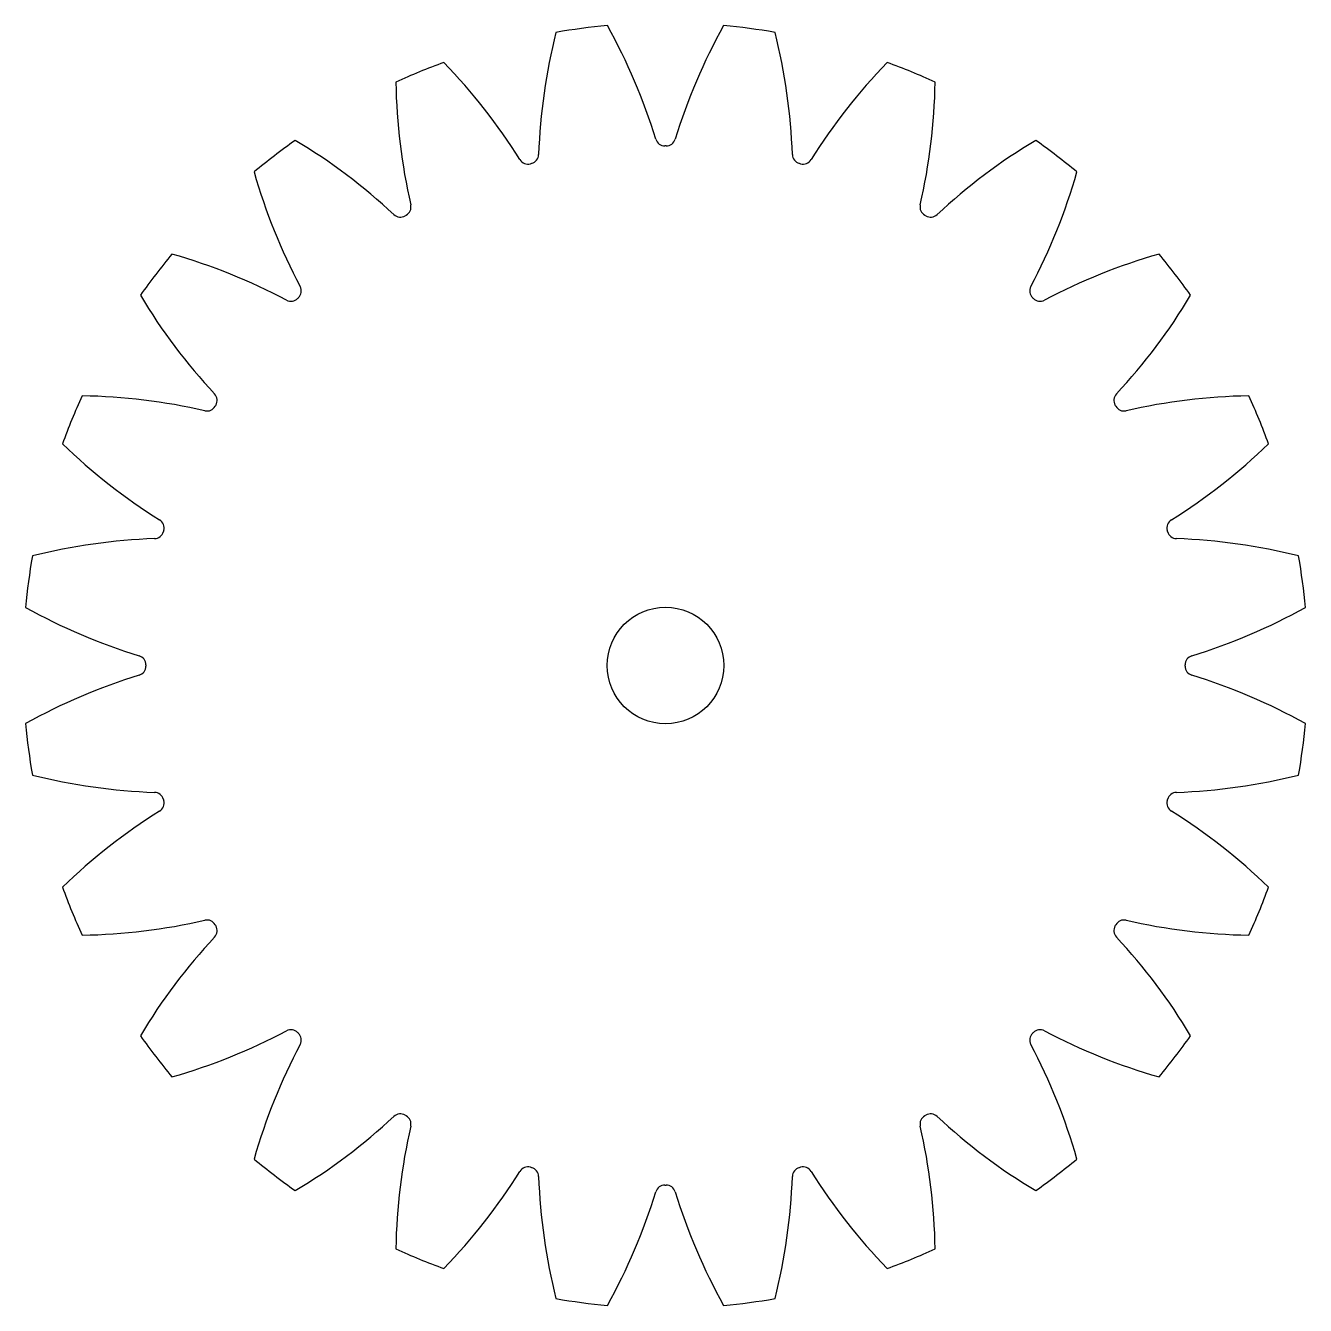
# Model space of a CAD drawing. Header units: inches. Extents: x -0.407 to 0.407, y -0.407 to 0.407.
import ezdxf

# ---------------------------------------------------------------- set-up
doc = ezdxf.new("R2010")
doc.units = ezdxf.units.IN
doc.layers.add('CUTOUTS', color=1, linetype='CONTINUOUS')
doc.layers.add('PERIMETER', color=5, linetype='CONTINUOUS')

msp = doc.modelspace()

# ---------------------------------------------------------------- linework, layer by layer
at = {"layer": 'CUTOUTS'}
msp.add_circle((0, 0), 0.03701, dxfattribs=at)
at = {"layer": 'PERIMETER'}
for centre, radius, start, end in [((0.29748, 0.31075), 0.37835, 165.98575, 177.89043), ((0, 0), 0.40835, 95.18518, 99.81482), ((-0.36777, 0.22317), 0.37835, 17.10957, 29.01425), ((0.36777, 0.22317), 0.37835, 150.98575, 162.89043), ((0, 0), 0.40835, 80.18518, 84.81482), ((-0.29748, 0.31075), 0.37835, 2.10957, 14.01425), ((0, 0), 0.40835, 110.18518, 114.81482), ((-0.413, 0.12038), 0.37835, 32.10957, 44.01425), ((0.413, 0.12038), 0.37835, 135.98575, 147.89043), ((0, 0), 0.40835, 65.18518, 69.81482), ((0.20691, 0.37715), 0.37835, 180.98575, 192.89043), ((-0.20691, 0.37715), 0.37835, 347.10957, 359.01425), ((0, 0), 0.40835, 125.18518, 129.81482), ((-0.43008, 0.00938), 0.37835, 47.10957, 59.01425), ((-0.0004, 0.33625), 0.00603, 197.10957, 270.06871), ((0.0004, 0.33625), 0.00603, 269.93129, 342.89043), ((0.43008, 0.00938), 0.37835, 120.98575, 132.89043), ((0, 0), 0.40835, 50.18518, 54.81482), ((0, 0), 0.33022, 89.93129, 90.06871), ((-0.08742, 0.32469), 0.00603, 212.10957, 285.06871), ((0, 0), 0.33022, 104.93129, 105.06871), ((-0.08664, 0.3249), 0.00603, 284.93129, 357.89043), ((0.08664, 0.3249), 0.00603, 182.10957, 255.06871), ((0, 0), 0.33022, 74.93129, 75.06871), ((0.08742, 0.32469), 0.00603, 254.93129, 327.89043), ((0.10225, 0.41785), 0.37835, 195.98575, 207.89043), ((-0.10225, 0.41785), 0.37835, 332.10957, 344.01425), ((-0.16847, 0.291), 0.00603, 227.10957, 300.06871), ((0, 0), 0.33022, 119.93129, 120.06871), ((-0.16778, 0.2914), 0.00603, -60.06871, 12.89043), ((0.16778, 0.2914), 0.00603, 167.10957, 240.06871), ((0, 0), 0.33022, 59.93129, 60.06871), ((0.16847, 0.291), 0.00603, 239.93129, 312.89043), ((0, 0), 0.40835, 140.18518, 144.81482), ((-0.41785, -0.10225), 0.37835, 62.10957, 74.01425), ((0.41785, -0.10225), 0.37835, 105.98575, 117.89043), ((0, 0), 0.40835, 35.18518, 39.81482), ((-0.23748, 0.23805), 0.00603, -45.06871, 27.89043), ((0.23748, 0.23805), 0.00603, 152.10957, 225.06871), ((-0.00938, 0.43008), 0.37835, 210.98575, 222.89043), ((-0.23805, 0.23748), 0.00603, 242.10957, 315.06871), ((0, 0), 0.33022, 134.93129, 135.06871), ((0, 0), 0.33022, 44.93129, 45.06871), ((0.23805, 0.23748), 0.00603, 224.93129, 297.89043), ((0.00938, 0.43008), 0.37835, 317.10957, 329.01425), ((0, 0), 0.40835, 155.18518, 159.81482), ((-0.37715, -0.20691), 0.37835, 77.10957, 89.01425), ((-0.291, 0.16847), 0.00603, -30.06871, 42.89043), ((0.291, 0.16847), 0.00603, 137.10957, 210.06871), ((0.37715, -0.20691), 0.37835, 90.98575, 102.89043), ((0, 0), 0.40835, 20.18518, 24.81482), ((-0.2914, 0.16778), 0.00603, 257.10957, 330.06871), ((0, 0), 0.33022, 149.93129, 150.06871), ((0, 0), 0.33022, 29.93129, 30.06871), ((0.2914, 0.16778), 0.00603, 209.93129, 282.89043), ((-0.12038, 0.413), 0.37835, 225.98575, 237.89043), ((0.12038, 0.413), 0.37835, 302.10957, 314.01425), ((-0.32469, 0.08742), 0.00603, -15.06871, 57.89043), ((0.32469, 0.08742), 0.00603, 122.10957, 195.06871), ((-0.3249, 0.08664), 0.00603, 272.10957, 345.06871), ((0, 0), 0.33022, 164.93129, 165.06871), ((0, 0), 0.33022, 14.93129, 15.06871), ((0.3249, 0.08664), 0.00603, 194.93129, 267.89043), ((-0.31075, -0.29748), 0.37835, 92.10957, 104.01425), ((0.31075, -0.29748), 0.37835, 75.98575, 87.89043), ((0, 0), 0.40835, 170.18518, 174.81482), ((0, 0), 0.40835, 5.18518, 9.81482), ((-0.22317, 0.36777), 0.37835, 240.98575, 252.89043), ((0.22317, 0.36777), 0.37835, 287.10957, 299.01425), ((-0.33625, 0.0004), 0.00603, -0.06871, 72.89043), ((0, 0), 0.33022, 179.93129, 180.06871), ((0.33625, 0.0004), 0.00603, 107.10957, 180.06871), ((0, 0), 0.33022, -0.06871, 0.06871), ((-0.22317, -0.36777), 0.37835, 107.10957, 119.01425), ((-0.33625, -0.0004), 0.00603, -72.89043, 0.06871), ((0.33625, -0.0004), 0.00603, 179.93129, 252.89043), ((0.22317, -0.36777), 0.37835, 60.98575, 72.89043), ((0, 0), 0.40835, 185.18518, 189.81482), ((0, 0), 0.40835, 350.18518, 354.81482), ((-0.31075, 0.29748), 0.37835, 255.98575, 267.89043), ((0.31075, 0.29748), 0.37835, 272.10957, 284.01425), ((-0.3249, -0.08664), 0.00603, 14.93129, 87.89043), ((0.3249, -0.08664), 0.00603, 92.10957, 165.06871), ((-0.32469, -0.08742), 0.00603, -57.89043, 15.06871), ((0, 0), 0.33022, 194.93129, 195.06871), ((0.32469, -0.08742), 0.00603, 164.93129, 237.89043), ((0, 0), 0.33022, 344.93129, 345.06871), ((-0.12038, -0.413), 0.37835, 122.10957, 134.01425), ((0.12038, -0.413), 0.37835, 45.98575, 57.89043), ((0, 0), 0.40835, 200.18518, 204.81482), ((0, 0), 0.40835, 335.18518, 339.81482), ((-0.37715, 0.20691), 0.37835, 270.98575, 282.89043), ((-0.2914, -0.16778), 0.00603, 29.93129, 102.89043), ((0.2914, -0.16778), 0.00603, 77.10957, 150.06871), ((0.37715, 0.20691), 0.37835, 257.10957, 269.01425), ((-0.291, -0.16847), 0.00603, -42.89043, 30.06871), ((0, 0), 0.33022, 209.93129, 210.06871), ((0.291, -0.16847), 0.00603, 149.93129, 222.89043), ((0, 0), 0.33022, 329.93129, 330.06871), ((-0.00938, -0.43008), 0.37835, 137.10957, 149.01425), ((0.00938, -0.43008), 0.37835, 30.98575, 42.89043), ((0, 0), 0.40835, 215.18518, 219.81482), ((-0.41785, 0.10225), 0.37835, 285.98575, 297.89043), ((-0.23805, -0.23748), 0.00603, 44.93129, 117.89043), ((0, 0), 0.33022, 224.93129, 225.06871), ((-0.23748, -0.23805), 0.00603, -27.89043, 45.06871), ((0.23748, -0.23805), 0.00603, 134.93129, 207.89043), ((0, 0), 0.33022, 314.93129, 315.06871), ((0.23805, -0.23748), 0.00603, 62.10957, 135.06871), ((0.41785, 0.10225), 0.37835, 242.10957, 254.01425), ((0, 0), 0.40835, 320.18518, 324.81482), ((0.10225, -0.41785), 0.37835, 152.10957, 164.01425), ((-0.10225, -0.41785), 0.37835, 15.98575, 27.89043), ((-0.43008, -0.00938), 0.37835, 300.98575, 312.89043), ((-0.16847, -0.291), 0.00603, 59.93129, 132.89043), ((0.20691, -0.37715), 0.37835, 167.10957, 179.01425), ((0, 0), 0.33022, 239.93129, 240.06871), ((-0.16778, -0.2914), 0.00603, -12.89043, 60.06871), ((0.16778, -0.2914), 0.00603, 119.93129, 192.89043), ((-0.20691, -0.37715), 0.37835, 0.98575, 12.89043), ((0, 0), 0.33022, 299.93129, 300.06871), ((0.16847, -0.291), 0.00603, 47.10957, 120.06871), ((0.43008, -0.00938), 0.37835, 227.10957, 239.01425), ((0, 0), 0.40835, 230.18518, 234.81482), ((0, 0), 0.40835, 305.18518, 309.81482), ((-0.413, -0.12038), 0.37835, 315.98575, 327.89043), ((-0.08742, -0.32469), 0.00603, 74.93129, 147.89043), ((0, 0), 0.33022, 254.93129, 255.06871), ((-0.08664, -0.3249), 0.00603, 2.10957, 75.06871), ((0.29748, -0.31075), 0.37835, 182.10957, 194.01425), ((-0.29748, -0.31075), 0.37835, 345.98575, 357.89043), ((0.08664, -0.3249), 0.00603, 104.93129, 177.89043), ((0, 0), 0.33022, 284.93129, 285.06871), ((0.08742, -0.32469), 0.00603, 32.10957, 105.06871), ((0.413, -0.12038), 0.37835, 212.10957, 224.01425), ((-0.0004, -0.33625), 0.00603, 89.93129, 162.89043), ((0, 0), 0.33022, 269.93129, 270.06871), ((0.0004, -0.33625), 0.00603, 17.10957, 90.06871), ((-0.36777, -0.22317), 0.37835, 330.98575, 342.89043), ((0.36777, -0.22317), 0.37835, 197.10957, 209.01425), ((0, 0), 0.40835, 245.18518, 249.81482), ((0, 0), 0.40835, 290.18518, 294.81482), ((0, 0), 0.40835, 260.18518, 264.81482), ((0, 0), 0.40835, 275.18518, 279.81482)]:
    msp.add_arc(centre, radius, start, end, dxfattribs=at)

doc.saveas('drawing.dxf')
